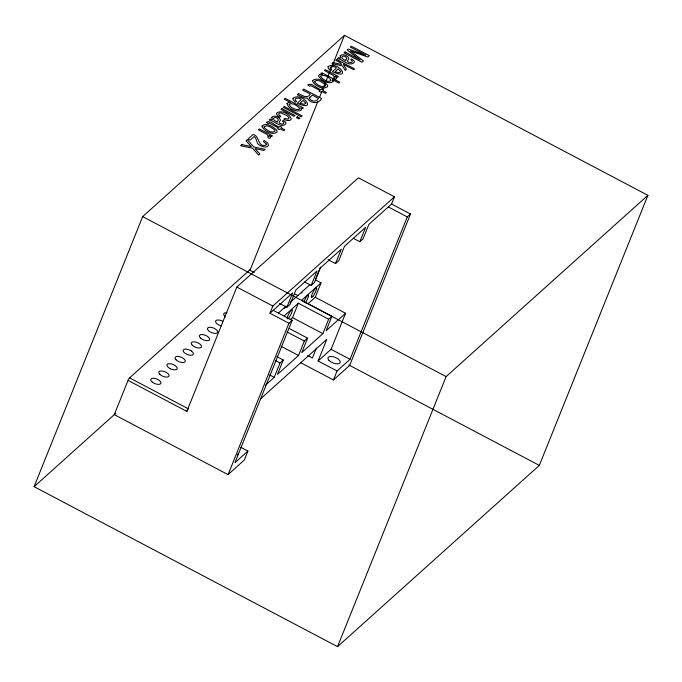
<?xml version="1.0" encoding="UTF-8"?>
<svg xmlns="http://www.w3.org/2000/svg" width="682" height="682" viewBox="0 0 682 682"><rect width="100%" height="100%" fill="white"/><g stroke="black" fill="none" stroke-linecap="round" stroke-linejoin="round"><path stroke-width="1.02" d="M34.1 486.675L142.674 216.595L344.461 35.336L647.9 195.325L539.326 465.405L337.539 646.664L34.1 486.675L115.838 413.249M254.233 272.553L249.569 270.098L129.589 377.871A2.182 0.426 -62.2 0 0 128.054 380.394L114.286 414.639L228.069 474.629L244.275 460.069L247.898 451.058L240.678 447.247M128.054 380.394L186.842 411.391L236.825 287.037L358.425 177.814L394.452 196.808L391.562 204.02L368.86 224.404L363.063 238.828L359.823 241.735L353.387 238.342M250.149 269.927L317.914 101.371M319.491 97.432L321.87 91.516M322.663 89.547L344.461 35.336M273.201 310.336L292.169 320.335L288.921 323.242L269.961 313.243L272.86 306.039L394.452 196.808M279.509 303.396L286.866 307.275L292.655 292.859L269.961 313.243M228.069 474.629L288.921 323.242M290.191 319.756L292.535 317.65L298.324 303.234L328.664 319.236L331.912 316.32L301.572 300.319L321.026 282.842L315.34 279.85L320.463 267.097M292.169 320.335L234.932 462.703L247.898 451.058M265.648 385.057L274.232 377.342L280.029 362.926L283.269 360.011L276.832 356.618M304.743 282.033L311.18 285.426L316.977 271.01L295.903 289.944L290.106 304.36L286.866 307.275M283.269 360.011L277.48 374.427L298.554 355.493L304.351 341.077L307.591 338.17L289.202 328.468M308.23 303.558L315.229 297.267L321.026 282.842M328.144 259.706L335.501 263.584L341.298 249.169L320.225 268.103L314.428 282.519L311.18 285.426M307.591 338.17L301.794 352.585L322.876 333.651L328.664 319.236M316.371 348.127L312.424 357.956L307.735 355.484M359.823 241.735L365.62 227.319L344.538 246.253L338.741 260.669L335.501 263.584M331.912 316.32L326.115 330.736L345.569 313.26L315.229 297.267M391.562 204.02L410.521 214.02L407.282 216.927L350.045 359.303L337.07 370.957L318.11 360.957L326.806 339.329L260.515 398.876M318.11 360.957L331.085 349.303L345.569 313.26M300.54 362.611L333.455 379.968L337.07 370.957M410.521 214.02L349.661 365.399L333.455 379.968M337.539 646.664L446.113 376.592L647.9 195.325M278.282 313.132L286.167 306.048M290.106 302.51L309.816 284.803M284.275 315.86L298.324 303.234M388.314 206.927L407.282 216.927M294.351 293.712L298.085 295.681M142.674 216.595L446.113 376.592M236.825 287.037L272.86 306.039M292.535 317.65L322.876 333.651M331.085 349.303L350.045 359.303M286.883 331.87L304.351 341.077M348.971 365.041L539.326 465.405M281.086 346.286L298.554 355.493M275.434 360.497L280.029 362.926M269.637 374.921L274.232 377.342M129.589 377.871L188.377 408.859M225.623 316.883A5.465 2.506 21.9 0 1 226.884 312.723M186.842 411.391A2.182 0.426 -62.2 0 1 187.874 409.464M249.569 270.098A2.182 0.426 -62.2 0 1 249.91 270.362M221.318 325.885A5.465 2.506 21.9 0 1 215.597 321.111A5.465 2.506 21.9 0 1 222.724 321.239M303.857 301.725A5.465 1.066 -62.2 0 1 308.469 295.093A5.465 1.066 -62.2 0 1 305.331 302.893M287.011 318.298A5.465 1.066 -62.2 0 1 290.677 310.856A5.465 1.066 -62.2 0 1 291.981 311.896A5.465 1.066 -62.2 0 1 287.855 318.971M284.539 308.477A5.465 1.066 -62.2 0 1 285.204 307.591M285.792 306.96A5.465 1.066 -62.2 0 1 286.252 306.644M238.112 453.607A6.556 3.009 21.9 0 1 237.455 455.022M301.418 293.021A5.465 1.066 -62.2 0 1 302.007 292.399M276.568 113.314L276.568 113.851A5.175 2.37 21.9 0 0 277.796 115.71L279.782 117.142L280.694 116.324L278.87 114.687L278.648 113.996L279.407 113.135A3.112 1.424 21.9 0 1 281.427 113.118L286.824 115.548L289.151 117.781L288.128 119.145L284.752 118.463L283.831 119.282C286.022 120.288 289.509 121.66 291.274 119.239C290.362 114.192 280.507 109.171 276.568 113.314M277.412 121.549L277.395 122.172L274.079 120.143L273.491 118.992L273.917 117.85C276.159 116.545 280.063 119.273 277.412 121.549M345.783 60.127L345.765 60.758L342.449 58.729L341.861 57.578L342.287 56.427C344.529 55.131 348.434 57.859 345.783 60.127M264.156 126.741L264.113 127.227C266.304 129.912 271.555 133.774 274.906 131.234A3.444 1.586 21.9 0 0 274.317 129.708C271.743 127.892 267.165 124.073 264.156 126.741M314.692 81.346L314.649 81.831C316.832 84.525 322.092 88.379 325.442 85.838A3.444 1.586 21.9 0 0 324.854 84.312C322.279 82.496 317.701 78.677 314.692 81.346M266.398 144.107L266.006 145.07C257.66 147.883 259.868 135.889 253.158 134.448L248.026 139.06L250.106 140.16L254.19 136.485C257.429 138.744 255.895 144.277 260.302 145.59C262.758 146.775 266.688 148.207 268.572 145.411L267.634 142.853L264.266 140.569L263.312 141.43L266.398 144.107M292.987 98.293L293.243 99.939L294.914 101.712L295.596 102.189L296.517 101.354C292.109 98.174 299.466 96.87 301.35 99.487L297.25 103.17C318.008 112.624 302.245 91.209 292.987 98.293M328.059 66.785L328.323 68.43L329.986 70.203L330.668 70.681L331.597 69.845C327.19 66.666 334.547 65.361 336.431 67.978L332.33 71.661C353.088 81.115 337.326 59.701 328.059 66.785M271.803 117.304L272.425 119.614L270.166 119.06L269.117 120.032C274.309 120.399 280.865 128.932 285.98 123.74L285.681 122.189L283.269 120.364L282.391 121.149L283.925 122.53L283.584 123.587L282.092 124.192L279.339 123.144L279.143 122.419L280.49 119.972C279.611 116.903 274.07 114.55 271.803 117.304M320.659 76.12L320.617 76.537C322.509 79.291 328.485 83.306 331.154 80.331C329.491 77.151 323.907 73.988 320.659 76.12M340.173 55.89L340.795 58.2L338.536 57.646L337.488 58.618C342.679 58.984 349.235 67.518 354.35 62.326L354.052 60.766L351.639 58.942L350.761 59.735L352.296 61.116L351.955 62.164L350.463 62.778L347.709 61.73L347.513 61.005L348.86 58.558C347.982 55.489 342.441 53.136 340.173 55.89M289.142 104.355C290.344 107.833 295.852 110.365 299.364 109.299L299.62 108.259C297.284 105.744 292.493 102.189 289.142 104.355M333.123 81.056L333.046 81.652C328.443 84.866 320.958 80.246 318.426 75.966L319.696 74.347L322.654 74.415L320.975 73.537L321.844 72.752L339.849 82.249L338.937 83.068L332.424 79.641L333.123 81.056M305.715 103.187L304.223 104.355L299.961 103.221L303.072 100.433L305.715 103.187M340.795 71.678L339.295 72.846L335.041 71.712L338.144 68.925L340.795 71.678M262.161 125.872L261.99 126.571C264.36 131.115 272.331 135.675 276.943 132.103A6.223 2.856 21.9 0 0 276.466 129.93C273.081 126.733 266.44 122.206 262.161 125.872M312.697 80.476L312.527 81.175C314.896 85.719 322.867 90.28 327.479 86.708A6.223 2.856 21.9 0 0 326.993 84.534C323.618 81.337 316.977 76.81 312.697 80.476M268.316 136.221C266.543 137.414 270.14 139.443 270.558 137.551L269.245 135.437L271.504 136.63L272.399 135.82L259.313 128.924L258.376 129.768L267.114 134.516L268.316 136.221M334.308 76.938C332.535 78.132 336.141 80.161 336.558 78.268L335.237 76.154L337.496 77.347L338.391 76.546L325.305 69.641L324.368 70.485L333.106 75.233L334.308 76.938M287.011 103.519C287.855 108.447 297.224 113.203 301.504 109.87L300.702 107.833L302.441 108.753L303.354 107.927L285.11 98.31L284.172 99.154L290.856 102.684L288.077 102.692L287.011 103.519M266.406 122.325L267.966 123.63L269.245 123.101L278.409 127.866L277.514 128.668L279.313 129.614L280.208 128.813L283.857 130.739L284.812 129.878L281.155 127.96L281.913 127.278L280.114 126.332L279.356 127.005C275.34 126.554 270.601 119.52 266.406 122.325M308.017 84.943L309.577 86.247L310.864 85.719L320.02 90.484L319.133 91.286L320.924 92.232L321.819 91.431L325.476 93.357L326.422 92.505L322.774 90.578L323.524 89.896L321.733 88.95L320.975 89.632C316.951 89.18 312.22 82.138 308.017 84.943M309.96 97.287L309.492 98.694C311.648 101.746 316.593 102.198 318.494 98.361L312.365 95.13L309.96 97.287M241.88 144.584L240.593 145.743L252.485 148.165L258.657 155.095L259.902 153.979L254.974 148.616L263.798 150.475L265.102 149.307L253.781 147.014L247.327 139.691L246.074 140.816L251.326 146.621L241.88 144.584M281.93 108.609L280.975 109.461L294.002 116.332L294.956 115.471L281.93 108.609M284.283 106.494L283.345 107.338L301.291 116.801L302.228 115.957L284.283 106.494M298.58 93.647L297.309 94.798L304.615 97.901L307.505 98.208C310.029 103.638 318.69 104.372 321.623 98.532L303.678 89.069L302.637 90.007L310.336 94.065C307.352 99.41 302.322 95.292 298.58 93.647M333.217 62.539L332.015 63.622L342.458 65.907L345.22 70.408L346.422 69.334L343.276 64.236L353.694 69.726L354.597 68.916L336.652 59.453L335.749 60.263L340.659 62.855L341.554 64.449L333.217 62.539M345.024 51.934L344.035 52.821L361.98 62.284L363.455 60.962L350.471 50.997L367.845 57.015L369.337 55.677L351.392 46.214L350.395 47.109L365.561 55.063L348.221 49.061L347.189 49.991L360.139 59.931L345.024 51.934M297.386 116.758L296.431 117.611L298.921 118.924L299.875 118.071L297.386 116.758M170.568 368.834L169.341 368.169A5.465 2.506 21.9 0 1 169.238 363.659A5.465 2.506 21.9 0 1 177.167 367.939A5.465 2.506 21.9 0 1 170.568 368.834M191.318 350.974L190.142 350.284A5.465 2.506 21.9 0 0 183.134 350.778A5.465 2.506 21.9 0 0 190.764 355.271A5.465 2.506 21.9 0 0 191.318 350.974M192.256 345.228A5.465 2.506 21.9 0 0 201.122 347.402A5.465 2.506 21.9 0 0 195.768 342.074A5.465 2.506 21.9 0 0 192.256 345.228M200.363 337.948A5.465 2.506 21.9 0 0 209.229 340.122A5.465 2.506 21.9 0 0 203.875 334.794A5.465 2.506 21.9 0 0 200.363 337.948M208.47 330.668A5.465 2.506 21.9 0 0 217.336 332.842A5.465 2.506 21.9 0 0 211.983 327.513A5.465 2.506 21.9 0 0 208.47 330.668M159.827 374.358A5.465 2.506 21.9 0 0 168.693 376.532A5.465 2.506 21.9 0 0 163.339 371.204A5.465 2.506 21.9 0 0 159.827 374.358M152.376 382.21A5.465 2.506 21.9 0 0 160.884 383.429A5.465 2.506 21.9 0 0 154.285 378.297A5.465 2.506 21.9 0 0 152.376 382.21M176.041 359.789A5.465 2.506 21.9 0 0 184.907 361.963A5.465 2.506 21.9 0 0 179.554 356.643A5.465 2.506 21.9 0 0 176.041 359.789M312.944 296.278A5.465 1.066 -62.2 0 0 316.687 288.026A5.465 1.066 -62.2 0 0 312.339 293.567A5.465 1.066 -62.2 0 0 312.944 296.278M329.014 360.411A6.556 3.009 21.9 0 0 339.687 363.199A6.556 3.009 21.9 0 0 333.532 356.788A6.556 3.009 21.9 0 0 329.014 360.411"/></g></svg>
